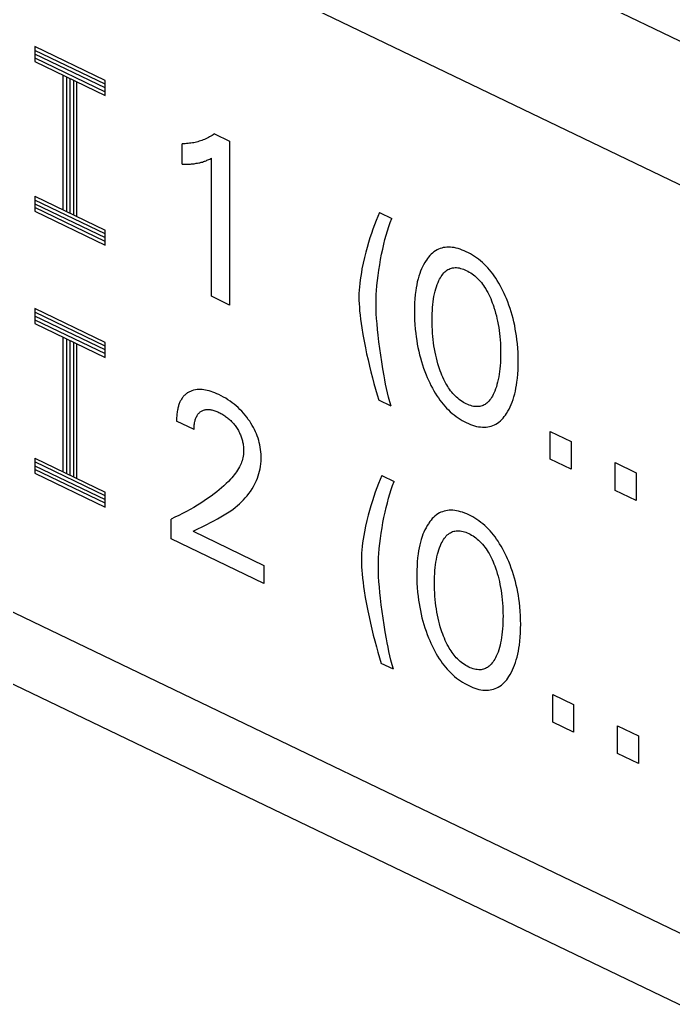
# Model space of a CAD drawing. Extents: x 0 to 420, y 0 to 297.
# Drawn here: x 196.55 to 203.69, y 159.4 to 170.23 of the extents above; entities that cross this region are included whole.
import ezdxf

# ---------------------------------------------------------------- set-up
doc = ezdxf.new("R2010")
doc.units = 0
doc.header["$LTSCALE"] = 23.1
doc.layers.add('40000_ISO', color=7, linetype='CONTINUOUS')

msp = doc.modelspace()

# ---------------------------------------------------------------- linework, layer by layer
at = {"layer": '40000_ISO', "color": 7, "linetype": 'CONTINUOUS'}
for p, q in [((210.729, 166.647), (157.318, 192.32)), ((210.089, 165.387), (156.678, 191.06)), ((210.089, 157.221), (156.678, 182.895)), ((209.769, 156.591), (156.358, 182.265)), ((196.717, 169.936), (196.717, 169.773)), ((197.486, 169.567), (196.717, 169.936)), ((197.486, 169.526), (196.717, 169.895)), ((197.486, 169.485), (196.717, 169.855)), ((196.717, 169.814), (197.486, 169.444)), ((196.717, 169.773), (197.486, 169.404)), ((197.024, 169.625), (197.024, 168.155)), ((197.063, 169.607), (197.063, 168.137)), ((197.101, 169.588), (197.101, 168.119)), ((197.14, 169.57), (197.14, 168.1)), ((197.178, 168.082), (197.178, 169.551)), ((197.486, 169.404), (197.486, 169.567)), ((198.513, 168.903), (198.499, 168.898)), ((198.528, 168.907), (198.513, 168.903)), ((198.542, 168.912), (198.528, 168.907)), ((198.557, 168.918), (198.542, 168.912)), ((198.571, 168.923), (198.557, 168.918)), ((198.585, 168.93), (198.571, 168.923)), ((198.599, 168.936), (198.585, 168.93)), ((198.613, 168.943), (198.599, 168.936)), ((198.626, 168.951), (198.613, 168.943)), ((198.64, 168.958), (198.626, 168.951)), ((198.653, 168.966), (198.64, 168.958)), ((198.666, 168.975), (198.653, 168.966)), ((198.678, 168.983), (198.666, 168.975)), ((198.678, 168.983), (198.845, 168.903)), ((198.845, 168.903), (198.845, 167.117)), ((198.326, 168.652), (198.326, 168.876)), ((198.342, 168.876), (198.326, 168.876)), ((198.359, 168.877), (198.342, 168.876)), ((198.375, 168.878), (198.359, 168.877)), ((198.391, 168.879), (198.375, 168.878)), ((198.407, 168.881), (198.391, 168.879)), ((198.422, 168.883), (198.407, 168.881)), ((198.438, 168.885), (198.422, 168.883)), ((198.453, 168.888), (198.438, 168.885)), ((198.468, 168.891), (198.453, 168.888)), ((198.484, 168.895), (198.468, 168.891)), ((198.499, 168.898), (198.484, 168.895)), ((198.559, 168.681), (198.569, 168.685)), ((198.569, 168.685), (198.578, 168.688)), ((198.578, 168.688), (198.587, 168.691)), ((198.587, 168.691), (198.597, 168.696)), ((198.597, 168.696), (198.607, 168.7)), ((198.607, 168.7), (198.616, 168.704)), ((198.616, 168.704), (198.627, 168.71)), ((198.627, 168.71), (198.638, 168.715)), ((198.638, 168.715), (198.648, 168.72)), ((198.648, 167.212), (198.648, 168.72)), ((198.326, 168.652), (198.344, 168.652)), ((198.344, 168.652), (198.362, 168.653)), ((198.362, 168.653), (198.38, 168.653)), ((198.38, 168.653), (198.398, 168.654)), ((198.398, 168.654), (198.416, 168.655)), ((198.416, 168.655), (198.43, 168.656)), ((198.43, 168.656), (198.443, 168.657)), ((198.443, 168.657), (198.456, 168.659)), ((198.456, 168.659), (198.469, 168.661)), ((198.469, 168.661), (198.481, 168.663)), ((198.481, 168.663), (198.494, 168.665)), ((198.494, 168.665), (198.508, 168.668)), ((198.508, 168.668), (198.521, 168.67)), ((198.521, 168.67), (198.534, 168.674)), ((198.534, 168.674), (198.547, 168.677)), ((198.547, 168.677), (198.559, 168.681)), ((196.717, 168.303), (196.717, 168.14)), ((196.717, 168.303), (197.486, 167.934)), ((197.486, 167.893), (196.717, 168.262)), ((196.717, 168.222), (197.486, 167.852)), ((197.486, 167.811), (196.717, 168.181)), ((196.717, 168.14), (197.486, 167.771)), ((200.444, 168.038), (200.426, 167.993)), ((200.462, 168.082), (200.444, 168.038)), ((200.481, 168.126), (200.462, 168.082)), ((200.481, 168.126), (200.614, 168.062)), ((200.598, 168.018), (200.614, 168.062)), ((197.486, 167.771), (197.486, 167.934)), ((200.409, 167.946), (200.392, 167.898)), ((200.426, 167.993), (200.409, 167.946)), ((200.554, 167.879), (200.569, 167.928)), ((200.569, 167.928), (200.583, 167.973)), ((200.583, 167.973), (200.598, 168.018)), ((200.376, 167.849), (200.361, 167.798)), ((200.392, 167.898), (200.376, 167.849)), ((200.528, 167.779), (200.541, 167.83)), ((200.541, 167.83), (200.554, 167.879)), ((200.346, 167.746), (200.332, 167.693)), ((200.361, 167.798), (200.346, 167.746)), ((200.504, 167.67), (200.516, 167.725)), ((200.516, 167.725), (200.528, 167.779)), ((201.092, 167.708), (201.076, 167.697)), ((201.11, 167.718), (201.092, 167.708)), ((201.126, 167.726), (201.11, 167.718)), ((201.143, 167.733), (201.126, 167.726)), ((201.16, 167.738), (201.143, 167.733)), ((201.178, 167.743), (201.16, 167.738)), ((201.197, 167.746), (201.178, 167.743)), ((201.216, 167.748), (201.197, 167.746)), ((201.235, 167.749), (201.216, 167.748)), ((201.255, 167.748), (201.235, 167.749)), ((201.276, 167.746), (201.255, 167.748)), ((201.297, 167.743), (201.276, 167.746)), ((201.319, 167.738), (201.297, 167.743)), ((201.341, 167.732), (201.319, 167.738)), ((201.363, 167.725), (201.341, 167.732)), ((201.385, 167.717), (201.363, 167.725)), ((201.407, 167.708), (201.385, 167.717)), ((201.429, 167.698), (201.407, 167.708)), ((200.317, 167.634), (200.303, 167.574)), ((200.332, 167.693), (200.317, 167.634)), ((200.483, 167.556), (200.493, 167.614)), ((200.493, 167.614), (200.504, 167.67)), ((200.989, 167.602), (200.975, 167.58)), ((200.993, 167.607), (200.989, 167.602)), ((201.005, 167.624), (200.993, 167.607)), ((201.017, 167.64), (201.005, 167.624)), ((201.031, 167.656), (201.017, 167.64)), ((201.045, 167.67), (201.031, 167.656)), ((201.06, 167.684), (201.045, 167.67)), ((201.076, 167.697), (201.06, 167.684)), ((201.452, 167.687), (201.429, 167.698)), ((201.474, 167.674), (201.452, 167.687)), ((201.496, 167.661), (201.474, 167.674)), ((201.518, 167.647), (201.496, 167.661)), ((201.54, 167.632), (201.518, 167.647)), ((201.562, 167.616), (201.54, 167.632)), ((201.583, 167.599), (201.562, 167.616)), ((200.29, 167.513), (200.283, 167.473)), ((200.303, 167.574), (200.29, 167.513)), ((200.465, 167.439), (200.474, 167.498)), ((200.474, 167.498), (200.483, 167.556)), ((200.94, 167.51), (200.93, 167.485)), ((200.951, 167.534), (200.94, 167.51)), ((200.962, 167.557), (200.951, 167.534)), ((200.975, 167.58), (200.962, 167.557)), ((201.207, 167.488), (201.218, 167.496)), ((201.218, 167.496), (201.229, 167.503)), ((201.229, 167.503), (201.241, 167.509)), ((201.241, 167.509), (201.253, 167.514)), ((201.253, 167.514), (201.266, 167.518)), ((201.266, 167.518), (201.279, 167.522)), ((201.279, 167.522), (201.293, 167.524)), ((201.293, 167.524), (201.307, 167.525)), ((201.307, 167.525), (201.322, 167.525)), ((201.322, 167.525), (201.336, 167.523)), ((201.336, 167.523), (201.351, 167.521)), ((201.351, 167.521), (201.367, 167.517)), ((201.367, 167.517), (201.382, 167.513)), ((201.382, 167.513), (201.398, 167.508)), ((201.398, 167.508), (201.414, 167.501)), ((201.414, 167.501), (201.429, 167.494)), ((201.429, 167.494), (201.445, 167.486)), ((201.604, 167.581), (201.583, 167.599)), ((201.624, 167.562), (201.604, 167.581)), ((201.644, 167.542), (201.624, 167.562)), ((201.663, 167.522), (201.644, 167.542)), ((201.681, 167.501), (201.663, 167.522)), ((201.699, 167.479), (201.681, 167.501)), ((200.27, 167.392), (200.265, 167.351)), ((200.276, 167.433), (200.27, 167.392)), ((200.283, 167.473), (200.276, 167.433)), ((200.453, 167.329), (200.459, 167.384)), ((200.459, 167.384), (200.465, 167.439)), ((200.902, 167.401), (200.894, 167.37)), ((200.911, 167.431), (200.902, 167.401)), ((200.92, 167.46), (200.911, 167.431)), ((200.93, 167.485), (200.92, 167.46)), ((201.12, 167.362), (201.13, 167.385)), ((201.13, 167.385), (201.138, 167.4)), ((201.138, 167.4), (201.146, 167.414)), ((201.146, 167.414), (201.155, 167.429)), ((201.155, 167.429), (201.164, 167.442)), ((201.164, 167.442), (201.174, 167.455)), ((201.174, 167.455), (201.184, 167.467)), ((201.184, 167.467), (201.195, 167.478)), ((201.195, 167.478), (201.207, 167.488)), ((201.445, 167.486), (201.461, 167.477)), ((201.461, 167.477), (201.477, 167.468)), ((201.477, 167.468), (201.492, 167.457)), ((201.492, 167.457), (201.508, 167.446)), ((201.508, 167.446), (201.523, 167.434)), ((201.523, 167.434), (201.537, 167.421)), ((201.537, 167.421), (201.552, 167.407)), ((201.552, 167.407), (201.566, 167.393)), ((201.566, 167.393), (201.58, 167.377)), ((201.717, 167.457), (201.699, 167.479)), ((201.733, 167.434), (201.717, 167.457)), ((201.75, 167.41), (201.733, 167.434)), ((201.767, 167.384), (201.75, 167.41)), ((201.783, 167.356), (201.767, 167.384)), ((200.259, 167.28), (200.257, 167.244)), ((200.262, 167.316), (200.259, 167.28)), ((200.265, 167.351), (200.262, 167.316)), ((200.449, 167.273), (200.453, 167.329)), ((200.882, 167.306), (200.877, 167.274)), ((200.888, 167.338), (200.882, 167.306)), ((200.894, 167.37), (200.888, 167.338)), ((201.088, 167.267), (201.095, 167.292)), ((201.095, 167.292), (201.103, 167.316)), ((201.103, 167.316), (201.111, 167.34)), ((201.111, 167.34), (201.12, 167.362)), ((201.58, 167.377), (201.593, 167.361)), ((201.593, 167.361), (201.606, 167.345)), ((201.606, 167.345), (201.618, 167.328)), ((201.618, 167.328), (201.629, 167.31)), ((201.629, 167.31), (201.641, 167.293)), ((201.641, 167.293), (201.651, 167.275)), ((201.651, 167.275), (201.663, 167.253)), ((201.799, 167.329), (201.783, 167.356)), ((201.814, 167.301), (201.799, 167.329)), ((201.828, 167.273), (201.814, 167.301)), ((198.845, 167.117), (198.648, 167.212)), ((200.257, 167.244), (200.257, 167.207)), ((200.257, 167.207), (200.257, 167.17)), ((200.257, 167.17), (200.259, 167.131)), ((200.443, 167.157), (200.445, 167.196)), ((200.445, 167.196), (200.446, 167.235)), ((200.446, 167.235), (200.449, 167.273)), ((200.867, 167.186), (200.864, 167.141)), ((200.871, 167.23), (200.867, 167.186)), ((200.877, 167.274), (200.871, 167.23)), ((201.067, 167.153), (201.071, 167.183)), ((201.071, 167.183), (201.076, 167.211)), ((201.076, 167.211), (201.082, 167.24)), ((201.082, 167.24), (201.088, 167.267)), ((201.663, 167.253), (201.675, 167.231)), ((201.675, 167.231), (201.685, 167.209)), ((201.685, 167.209), (201.695, 167.187)), ((201.695, 167.187), (201.704, 167.164)), ((201.841, 167.244), (201.828, 167.273)), ((201.854, 167.216), (201.841, 167.244)), ((201.866, 167.187), (201.854, 167.216)), ((201.881, 167.151), (201.866, 167.187)), ((196.717, 167.078), (196.717, 166.915)), ((197.486, 166.709), (196.717, 167.078)), ((200.259, 167.131), (200.261, 167.092)), ((200.261, 167.092), (200.264, 167.053)), ((200.443, 167.118), (200.443, 167.157)), ((200.444, 167.069), (200.443, 167.118)), ((200.446, 167.02), (200.444, 167.069)), ((200.863, 167.095), (200.862, 167.049)), ((200.864, 167.141), (200.863, 167.095)), ((201.058, 167.057), (201.06, 167.09)), ((201.06, 167.09), (201.063, 167.124)), ((201.063, 167.124), (201.067, 167.153)), ((201.704, 167.164), (201.713, 167.142)), ((201.713, 167.142), (201.721, 167.119)), ((201.721, 167.119), (201.729, 167.097)), ((201.729, 167.097), (201.731, 167.09)), ((201.731, 167.09), (201.74, 167.06)), ((201.74, 167.06), (201.749, 167.029)), ((201.894, 167.115), (201.881, 167.151)), ((201.907, 167.079), (201.894, 167.115)), ((201.918, 167.043), (201.907, 167.079)), ((197.486, 166.668), (196.717, 167.038)), ((197.486, 166.627), (196.717, 166.997)), ((196.717, 166.956), (197.486, 166.587)), ((200.264, 167.053), (200.269, 167.007)), ((200.269, 167.007), (200.275, 166.961)), ((200.275, 166.961), (200.281, 166.914)), ((200.449, 166.97), (200.446, 167.02)), ((200.454, 166.91), (200.449, 166.97)), ((200.862, 167.049), (200.863, 167.001)), ((200.863, 167.001), (200.864, 166.953)), ((200.864, 166.953), (200.867, 166.905)), ((201.055, 166.988), (201.056, 167.023)), ((201.055, 166.953), (201.055, 166.988)), ((201.055, 166.918), (201.055, 166.953)), ((201.056, 167.023), (201.058, 167.057)), ((201.749, 167.029), (201.757, 166.999)), ((201.757, 166.999), (201.764, 166.969)), ((201.764, 166.969), (201.77, 166.94)), ((201.929, 167.006), (201.918, 167.043)), ((201.939, 166.97), (201.929, 167.006)), ((201.948, 166.932), (201.939, 166.97)), ((196.717, 166.915), (197.486, 166.546)), ((200.281, 166.914), (200.288, 166.868)), ((200.288, 166.868), (200.3, 166.795)), ((200.459, 166.849), (200.454, 166.91)), ((200.466, 166.788), (200.459, 166.849)), ((200.867, 166.905), (200.871, 166.855)), ((200.871, 166.855), (200.877, 166.806)), ((201.056, 166.882), (201.055, 166.918)), ((201.058, 166.846), (201.056, 166.882)), ((201.06, 166.81), (201.058, 166.846)), ((201.77, 166.94), (201.777, 166.906)), ((201.777, 166.906), (201.783, 166.872)), ((201.783, 166.872), (201.788, 166.838)), ((201.957, 166.894), (201.948, 166.932)), ((201.964, 166.855), (201.957, 166.894)), ((201.971, 166.818), (201.964, 166.855)), ((197.024, 166.767), (197.024, 165.298)), ((197.063, 166.749), (197.063, 165.279)), ((200.3, 166.795), (200.313, 166.723)), ((200.475, 166.716), (200.466, 166.788)), ((200.877, 166.806), (200.881, 166.768)), ((200.881, 166.768), (200.887, 166.73)), ((201.063, 166.773), (201.06, 166.81)), ((201.067, 166.739), (201.063, 166.773)), ((201.071, 166.705), (201.067, 166.739)), ((201.788, 166.838), (201.792, 166.805)), ((201.792, 166.805), (201.795, 166.772)), ((201.795, 166.772), (201.798, 166.736)), ((201.798, 166.736), (201.801, 166.7)), ((201.977, 166.78), (201.971, 166.818)), ((201.982, 166.742), (201.977, 166.78)), ((201.987, 166.694), (201.982, 166.742)), ((197.101, 166.73), (197.101, 165.261)), ((197.14, 166.712), (197.14, 165.242)), ((197.178, 165.224), (197.178, 166.694)), ((197.486, 166.546), (197.486, 166.709)), ((200.313, 166.723), (200.327, 166.65)), ((200.327, 166.65), (200.341, 166.584)), ((200.484, 166.644), (200.475, 166.716)), ((200.494, 166.571), (200.484, 166.644)), ((200.887, 166.73), (200.894, 166.691)), ((200.894, 166.691), (200.901, 166.653)), ((200.901, 166.653), (200.91, 166.614)), ((201.076, 166.671), (201.071, 166.705)), ((201.082, 166.637), (201.076, 166.671)), ((201.088, 166.603), (201.082, 166.637)), ((201.801, 166.7), (201.802, 166.664)), ((201.802, 166.664), (201.803, 166.629)), ((201.803, 166.629), (201.804, 166.594)), ((201.991, 166.645), (201.987, 166.694)), ((201.994, 166.598), (201.991, 166.645)), ((200.341, 166.584), (200.356, 166.517)), ((200.356, 166.517), (200.372, 166.45)), ((200.506, 166.496), (200.494, 166.571)), ((200.91, 166.614), (200.919, 166.575)), ((200.919, 166.575), (200.929, 166.539)), ((200.929, 166.539), (200.939, 166.502)), ((201.095, 166.571), (201.088, 166.603)), ((201.102, 166.539), (201.095, 166.571)), ((201.11, 166.507), (201.102, 166.539)), ((201.802, 166.523), (201.801, 166.489)), ((201.803, 166.558), (201.802, 166.523)), ((201.804, 166.594), (201.803, 166.558)), ((201.996, 166.55), (201.994, 166.598)), ((201.996, 166.504), (201.996, 166.55)), ((200.372, 166.45), (200.387, 166.387)), ((200.518, 166.421), (200.506, 166.496)), ((200.531, 166.346), (200.518, 166.421)), ((200.939, 166.502), (200.951, 166.466)), ((200.951, 166.466), (200.963, 166.429)), ((200.963, 166.429), (200.976, 166.392)), ((201.119, 166.475), (201.11, 166.507)), ((201.129, 166.443), (201.119, 166.475)), ((201.137, 166.42), (201.129, 166.443)), ((201.145, 166.397), (201.137, 166.42)), ((201.795, 166.421), (201.792, 166.391)), ((201.798, 166.455), (201.795, 166.421)), ((201.801, 166.489), (201.798, 166.455)), ((201.992, 166.364), (201.994, 166.41)), ((201.994, 166.41), (201.996, 166.457)), ((201.996, 166.457), (201.996, 166.504)), ((200.387, 166.387), (200.403, 166.323)), ((200.403, 166.323), (200.421, 166.259)), ((200.539, 166.3), (200.531, 166.346)), ((200.976, 166.392), (200.991, 166.356)), ((200.991, 166.356), (201.003, 166.326)), ((201.003, 166.326), (201.015, 166.297)), ((201.153, 166.374), (201.145, 166.397)), ((201.163, 166.351), (201.153, 166.374)), ((201.173, 166.328), (201.163, 166.351)), ((201.183, 166.306), (201.173, 166.328)), ((201.194, 166.283), (201.183, 166.306)), ((201.777, 166.303), (201.771, 166.275)), ((201.783, 166.332), (201.777, 166.303)), ((201.788, 166.361), (201.783, 166.332)), ((201.792, 166.391), (201.788, 166.361)), ((201.982, 166.275), (201.988, 166.319)), ((201.988, 166.319), (201.992, 166.364)), ((198.471, 166.192), (198.452, 166.188)), ((198.491, 166.195), (198.471, 166.192)), ((198.508, 166.196), (198.491, 166.195)), ((198.526, 166.196), (198.508, 166.196)), ((198.544, 166.195), (198.526, 166.196)), ((198.563, 166.193), (198.544, 166.195)), ((198.582, 166.189), (198.563, 166.193)), ((200.421, 166.259), (200.438, 166.198)), ((200.438, 166.198), (200.456, 166.138)), ((200.548, 166.253), (200.539, 166.3)), ((200.558, 166.207), (200.548, 166.253)), ((200.568, 166.16), (200.558, 166.207)), ((201.015, 166.297), (201.029, 166.268)), ((201.029, 166.268), (201.043, 166.239)), ((201.043, 166.239), (201.058, 166.211)), ((201.058, 166.211), (201.074, 166.182)), ((201.207, 166.261), (201.194, 166.283)), ((201.216, 166.245), (201.207, 166.261)), ((201.226, 166.229), (201.216, 166.245)), ((201.236, 166.213), (201.226, 166.229)), ((201.247, 166.197), (201.236, 166.213)), ((201.258, 166.182), (201.247, 166.197)), ((201.748, 166.201), (201.739, 166.177)), ((201.757, 166.225), (201.748, 166.201)), ((201.764, 166.249), (201.757, 166.225)), ((201.771, 166.275), (201.764, 166.249)), ((201.965, 166.177), (201.971, 166.209)), ((201.971, 166.209), (201.977, 166.242)), ((201.977, 166.242), (201.982, 166.275)), ((198.32, 166.091), (198.315, 166.084)), ((198.325, 166.099), (198.32, 166.091)), ((198.33, 166.107), (198.325, 166.099)), ((198.336, 166.114), (198.33, 166.107)), ((198.342, 166.121), (198.336, 166.114)), ((198.348, 166.128), (198.342, 166.121)), ((198.355, 166.134), (198.348, 166.128)), ((198.362, 166.141), (198.355, 166.134)), ((198.369, 166.146), (198.362, 166.141)), ((198.376, 166.152), (198.369, 166.146)), ((198.383, 166.157), (198.376, 166.152)), ((198.391, 166.162), (198.383, 166.157)), ((198.399, 166.167), (198.391, 166.162)), ((198.407, 166.171), (198.399, 166.167)), ((198.416, 166.175), (198.407, 166.171)), ((198.433, 166.182), (198.416, 166.175)), ((198.452, 166.188), (198.433, 166.182)), ((198.6, 166.185), (198.582, 166.189)), ((198.621, 166.18), (198.6, 166.185)), ((198.642, 166.174), (198.621, 166.18)), ((198.663, 166.166), (198.642, 166.174)), ((198.685, 166.158), (198.663, 166.166)), ((198.706, 166.149), (198.685, 166.158)), ((198.727, 166.139), (198.706, 166.149)), ((198.752, 166.126), (198.727, 166.139)), ((198.777, 166.113), (198.752, 166.126)), ((198.802, 166.099), (198.777, 166.113)), ((198.827, 166.083), (198.802, 166.099)), ((200.456, 166.138), (200.474, 166.077)), ((200.58, 166.111), (200.568, 166.16)), ((200.594, 166.062), (200.58, 166.111)), ((201.074, 166.182), (201.09, 166.154)), ((201.09, 166.154), (201.108, 166.127)), ((201.108, 166.127), (201.124, 166.103)), ((201.124, 166.103), (201.141, 166.079)), ((201.27, 166.167), (201.258, 166.182)), ((201.282, 166.153), (201.27, 166.167)), ((201.294, 166.139), (201.282, 166.153)), ((201.307, 166.126), (201.294, 166.139)), ((201.321, 166.112), (201.307, 166.126)), ((201.336, 166.099), (201.321, 166.112)), ((201.351, 166.087), (201.336, 166.099)), ((201.366, 166.075), (201.351, 166.087)), ((201.696, 166.095), (201.686, 166.081)), ((201.705, 166.109), (201.696, 166.095)), ((201.714, 166.124), (201.705, 166.109)), ((201.722, 166.139), (201.714, 166.124)), ((201.73, 166.154), (201.722, 166.139)), ((201.739, 166.177), (201.73, 166.154)), ((201.93, 166.058), (201.94, 166.085)), ((201.94, 166.085), (201.949, 166.115)), ((201.949, 166.115), (201.957, 166.146)), ((201.957, 166.146), (201.965, 166.177)), ((198.278, 165.981), (198.275, 165.968)), ((198.28, 165.993), (198.278, 165.981)), ((198.283, 166.003), (198.28, 165.993)), ((198.285, 166.013), (198.283, 166.003)), ((198.288, 166.022), (198.285, 166.013)), ((198.292, 166.032), (198.288, 166.022)), ((198.295, 166.041), (198.292, 166.032)), ((198.298, 166.05), (198.295, 166.041)), ((198.302, 166.059), (198.298, 166.05)), ((198.306, 166.067), (198.302, 166.059)), ((198.311, 166.075), (198.306, 166.067)), ((198.315, 166.084), (198.311, 166.075)), ((198.577, 165.974), (198.586, 165.976)), ((198.586, 165.976), (198.595, 165.977)), ((198.595, 165.977), (198.604, 165.977)), ((198.604, 165.977), (198.613, 165.977)), ((198.613, 165.977), (198.622, 165.977)), ((198.622, 165.977), (198.632, 165.976)), ((198.632, 165.976), (198.641, 165.974)), ((198.851, 166.067), (198.827, 166.083)), ((198.873, 166.051), (198.851, 166.067)), ((198.895, 166.034), (198.873, 166.051)), ((198.917, 166.016), (198.895, 166.034)), ((198.938, 165.997), (198.917, 166.016)), ((198.958, 165.977), (198.938, 165.997)), ((198.978, 165.957), (198.958, 165.977)), ((200.608, 166.012), (200.474, 166.077)), ((200.608, 166.012), (200.594, 166.062)), ((201.141, 166.079), (201.158, 166.057)), ((201.158, 166.057), (201.176, 166.034)), ((201.176, 166.034), (201.195, 166.013)), ((201.195, 166.013), (201.214, 165.992)), ((201.214, 165.992), (201.234, 165.972)), ((201.382, 166.065), (201.366, 166.075)), ((201.398, 166.055), (201.382, 166.065)), ((201.413, 166.046), (201.398, 166.055)), ((201.429, 166.038), (201.413, 166.046)), ((201.445, 166.031), (201.429, 166.038)), ((201.461, 166.024), (201.445, 166.031)), ((201.477, 166.019), (201.461, 166.024)), ((201.493, 166.014), (201.477, 166.019)), ((201.508, 166.011), (201.493, 166.014)), ((201.523, 166.009), (201.508, 166.011)), ((201.538, 166.008), (201.523, 166.009)), ((201.552, 166.008), (201.538, 166.008)), ((201.565, 166.009), (201.552, 166.008)), ((201.577, 166.011), (201.565, 166.009)), ((201.589, 166.014), (201.577, 166.011)), ((201.601, 166.017), (201.589, 166.014)), ((201.612, 166.022), (201.601, 166.017)), ((201.623, 166.027), (201.612, 166.022)), ((201.633, 166.033), (201.623, 166.027)), ((201.643, 166.039), (201.633, 166.033)), ((201.652, 166.047), (201.643, 166.039)), ((201.664, 166.057), (201.652, 166.047)), ((201.676, 166.069), (201.664, 166.057)), ((201.686, 166.081), (201.676, 166.069)), ((201.882, 165.957), (201.896, 165.981)), ((201.896, 165.981), (201.908, 166.006)), ((201.908, 166.006), (201.919, 166.031)), ((201.919, 166.031), (201.93, 166.058)), ((198.267, 165.903), (198.266, 165.89)), ((198.266, 165.89), (198.266, 165.876)), ((198.266, 165.876), (198.266, 165.863)), ((198.268, 165.917), (198.267, 165.903)), ((198.27, 165.93), (198.268, 165.917)), ((198.271, 165.943), (198.27, 165.93)), ((198.273, 165.956), (198.271, 165.943)), ((198.275, 165.968), (198.273, 165.956)), ((198.47, 165.865), (198.473, 165.875)), ((198.473, 165.875), (198.476, 165.884)), ((198.476, 165.884), (198.48, 165.894)), ((198.48, 165.894), (198.485, 165.902)), ((198.485, 165.902), (198.489, 165.911)), ((198.489, 165.911), (198.494, 165.918)), ((198.494, 165.918), (198.499, 165.925)), ((198.499, 165.925), (198.505, 165.932)), ((198.505, 165.932), (198.511, 165.938)), ((198.511, 165.938), (198.517, 165.944)), ((198.517, 165.944), (198.524, 165.95)), ((198.524, 165.95), (198.531, 165.955)), ((198.531, 165.955), (198.538, 165.959)), ((198.538, 165.959), (198.545, 165.963)), ((198.545, 165.963), (198.553, 165.966)), ((198.553, 165.966), (198.561, 165.969)), ((198.561, 165.969), (198.569, 165.972)), ((198.569, 165.972), (198.577, 165.974)), ((198.641, 165.974), (198.651, 165.972)), ((198.651, 165.972), (198.662, 165.97)), ((198.662, 165.97), (198.673, 165.967)), ((198.673, 165.967), (198.684, 165.963)), ((198.684, 165.963), (198.694, 165.96)), ((198.694, 165.96), (198.705, 165.955)), ((198.705, 165.955), (198.716, 165.95)), ((198.716, 165.95), (198.727, 165.945)), ((198.727, 165.945), (198.738, 165.94)), ((198.738, 165.94), (198.749, 165.935)), ((198.749, 165.935), (198.759, 165.929)), ((198.759, 165.929), (198.77, 165.922)), ((198.77, 165.922), (198.78, 165.916)), ((198.78, 165.916), (198.791, 165.909)), ((198.791, 165.909), (198.801, 165.902)), ((198.801, 165.902), (198.811, 165.895)), ((198.811, 165.895), (198.82, 165.887)), ((198.82, 165.887), (198.83, 165.88)), ((198.83, 165.88), (198.839, 165.872)), ((198.839, 165.872), (198.848, 165.864)), ((198.997, 165.936), (198.978, 165.957)), ((199.015, 165.915), (198.997, 165.936)), ((199.033, 165.892), (199.015, 165.915)), ((199.049, 165.869), (199.033, 165.892)), ((199.064, 165.848), (199.049, 165.869)), ((201.234, 165.972), (201.254, 165.953)), ((201.254, 165.953), (201.275, 165.934)), ((201.275, 165.934), (201.296, 165.917)), ((201.296, 165.917), (201.318, 165.901)), ((201.318, 165.901), (201.34, 165.885)), ((201.34, 165.885), (201.362, 165.871)), ((201.362, 165.871), (201.384, 165.858)), ((201.801, 165.853), (201.816, 165.868)), ((201.816, 165.868), (201.83, 165.883)), ((201.83, 165.883), (201.844, 165.899)), ((201.844, 165.899), (201.856, 165.916)), ((201.856, 165.916), (201.868, 165.934)), ((201.868, 165.934), (201.882, 165.957)), ((198.266, 165.863), (198.265, 165.849)), ((198.456, 165.757), (198.265, 165.849)), ((198.456, 165.77), (198.457, 165.783)), ((198.456, 165.757), (198.456, 165.77)), ((198.457, 165.783), (198.458, 165.796)), ((198.458, 165.796), (198.459, 165.809)), ((198.459, 165.809), (198.46, 165.821)), ((198.46, 165.821), (198.462, 165.833)), ((198.462, 165.833), (198.465, 165.845)), ((198.465, 165.845), (198.467, 165.855)), ((198.467, 165.855), (198.47, 165.865)), ((198.848, 165.864), (198.857, 165.856)), ((198.857, 165.856), (198.865, 165.847)), ((198.865, 165.847), (198.874, 165.838)), ((198.874, 165.838), (198.882, 165.829)), ((198.882, 165.829), (198.89, 165.82)), ((198.89, 165.82), (198.897, 165.81)), ((198.897, 165.81), (198.905, 165.801)), ((198.905, 165.801), (198.912, 165.791)), ((198.912, 165.791), (198.919, 165.781)), ((198.919, 165.781), (198.926, 165.77)), ((198.926, 165.77), (198.933, 165.758)), ((199.078, 165.826), (199.064, 165.848)), ((199.092, 165.804), (199.078, 165.826)), ((199.104, 165.781), (199.092, 165.804)), ((199.116, 165.758), (199.104, 165.781)), ((201.384, 165.858), (201.407, 165.845)), ((201.407, 165.845), (201.429, 165.834)), ((201.429, 165.834), (201.452, 165.824)), ((201.452, 165.824), (201.474, 165.814)), ((201.474, 165.814), (201.497, 165.806)), ((201.497, 165.806), (201.519, 165.799)), ((201.519, 165.799), (201.541, 165.793)), ((201.541, 165.793), (201.563, 165.789)), ((201.563, 165.789), (201.584, 165.786)), ((201.584, 165.786), (201.605, 165.784)), ((201.605, 165.784), (201.625, 165.784)), ((201.625, 165.784), (201.645, 165.785)), ((201.645, 165.785), (201.664, 165.787)), ((201.664, 165.787), (201.683, 165.791)), ((201.683, 165.791), (201.701, 165.796)), ((201.701, 165.796), (201.718, 165.802)), ((201.718, 165.802), (201.735, 165.809)), ((201.735, 165.809), (201.751, 165.817)), ((201.751, 165.817), (201.769, 165.828)), ((201.769, 165.828), (201.785, 165.84)), ((201.785, 165.84), (201.801, 165.853)), ((198.933, 165.758), (198.94, 165.747)), ((198.94, 165.747), (198.946, 165.736)), ((198.946, 165.736), (198.952, 165.724)), ((198.952, 165.724), (198.958, 165.712)), ((198.958, 165.712), (198.963, 165.7)), ((198.963, 165.7), (198.968, 165.69)), ((198.968, 165.69), (198.972, 165.679)), ((198.972, 165.679), (198.975, 165.668)), ((198.975, 165.668), (198.979, 165.657)), ((198.979, 165.657), (198.982, 165.647)), ((199.127, 165.735), (199.116, 165.758)), ((199.137, 165.712), (199.127, 165.735)), ((199.146, 165.688), (199.137, 165.712)), ((199.155, 165.664), (199.146, 165.688)), ((199.162, 165.64), (199.155, 165.664)), ((202.346, 165.434), (202.346, 165.737)), ((202.346, 165.737), (202.573, 165.628)), ((198.982, 165.647), (198.985, 165.636)), ((198.985, 165.636), (198.987, 165.625)), ((198.987, 165.625), (198.99, 165.614)), ((198.99, 165.614), (198.992, 165.601)), ((198.992, 165.601), (198.994, 165.587)), ((198.994, 165.587), (198.996, 165.574)), ((198.996, 165.574), (198.997, 165.561)), ((198.997, 165.561), (198.998, 165.548)), ((198.998, 165.548), (198.998, 165.535)), ((199.168, 165.616), (199.162, 165.64)), ((199.174, 165.593), (199.168, 165.616)), ((199.179, 165.566), (199.174, 165.593)), ((199.183, 165.541), (199.179, 165.566)), ((202.573, 165.628), (202.573, 165.325)), ((196.717, 165.445), (196.717, 165.282)), ((196.717, 165.445), (197.486, 165.076)), ((198.985, 165.435), (198.981, 165.418)), ((198.99, 165.451), (198.985, 165.435)), ((198.993, 165.468), (198.99, 165.451)), ((198.996, 165.486), (198.993, 165.468)), ((198.997, 165.504), (198.996, 165.486)), ((198.998, 165.522), (198.997, 165.504)), ((198.998, 165.535), (198.998, 165.522)), ((199.186, 165.515), (199.183, 165.541)), ((199.188, 165.49), (199.186, 165.515)), ((199.189, 165.465), (199.188, 165.49)), ((199.188, 165.412), (199.189, 165.441)), ((199.189, 165.441), (199.189, 165.465)), ((202.573, 165.325), (202.346, 165.434)), ((197.486, 165.035), (196.717, 165.405)), ((196.717, 165.364), (197.486, 164.994)), ((198.943, 165.334), (198.932, 165.316)), ((198.953, 165.353), (198.943, 165.334)), ((198.963, 165.373), (198.953, 165.353)), ((198.969, 165.388), (198.963, 165.373)), ((198.975, 165.403), (198.969, 165.388)), ((198.981, 165.418), (198.975, 165.403)), ((199.172, 165.303), (199.178, 165.329)), ((199.178, 165.329), (199.182, 165.356)), ((199.182, 165.356), (199.186, 165.383)), ((199.186, 165.383), (199.188, 165.412)), ((203.055, 165.094), (203.055, 165.397)), ((203.055, 165.397), (203.282, 165.287)), ((197.486, 164.954), (196.717, 165.323)), ((196.717, 165.282), (197.486, 164.913)), ((198.856, 165.218), (198.832, 165.193)), ((198.869, 165.233), (198.856, 165.218)), ((198.883, 165.249), (198.869, 165.233)), ((198.896, 165.265), (198.883, 165.249)), ((198.908, 165.281), (198.896, 165.265)), ((198.92, 165.298), (198.908, 165.281)), ((198.932, 165.316), (198.92, 165.298)), ((199.139, 165.204), (199.149, 165.228)), ((199.149, 165.228), (199.157, 165.252)), ((199.157, 165.252), (199.165, 165.277)), ((199.165, 165.277), (199.172, 165.303)), ((200.507, 165.256), (200.488, 165.212)), ((200.507, 165.256), (200.64, 165.191)), ((203.282, 165.287), (203.282, 164.984)), ((198.757, 165.122), (198.731, 165.1)), ((198.782, 165.145), (198.757, 165.122)), ((198.807, 165.169), (198.782, 165.145)), ((198.832, 165.193), (198.807, 165.169)), ((199.073, 165.084), (199.09, 165.11)), ((199.09, 165.11), (199.106, 165.138)), ((199.106, 165.138), (199.118, 165.159)), ((199.118, 165.159), (199.129, 165.181)), ((199.129, 165.181), (199.139, 165.204)), ((200.452, 165.123), (200.435, 165.075)), ((200.47, 165.168), (200.452, 165.123)), ((200.488, 165.212), (200.47, 165.168)), ((200.609, 165.103), (200.624, 165.148)), ((200.624, 165.148), (200.64, 165.191)), ((197.486, 164.913), (197.486, 165.076)), ((198.605, 165.006), (198.568, 164.981)), ((198.642, 165.031), (198.605, 165.006)), ((198.677, 165.058), (198.642, 165.031)), ((198.704, 165.079), (198.677, 165.058)), ((198.731, 165.1), (198.704, 165.079)), ((198.996, 164.99), (199.016, 165.012)), ((199.016, 165.012), (199.036, 165.035)), ((199.036, 165.035), (199.055, 165.059)), ((199.055, 165.059), (199.073, 165.084)), ((200.418, 165.027), (200.403, 164.979)), ((200.435, 165.075), (200.418, 165.027)), ((200.567, 164.959), (200.581, 165.009)), ((200.581, 165.009), (200.595, 165.058)), ((200.595, 165.058), (200.609, 165.103)), ((203.282, 164.984), (203.055, 165.094)), ((198.453, 164.909), (198.414, 164.886)), ((198.493, 164.932), (198.453, 164.909)), ((198.531, 164.956), (198.493, 164.932)), ((198.568, 164.981), (198.531, 164.956)), ((198.883, 164.891), (198.906, 164.909)), ((198.906, 164.909), (198.93, 164.928)), ((198.93, 164.928), (198.952, 164.948)), ((198.952, 164.948), (198.974, 164.968)), ((198.974, 164.968), (198.996, 164.99)), ((200.387, 164.927), (200.372, 164.875)), ((200.403, 164.979), (200.387, 164.927)), ((200.542, 164.855), (200.555, 164.909)), ((200.555, 164.909), (200.567, 164.959)), ((198.248, 164.801), (198.205, 164.782)), ((198.29, 164.822), (198.248, 164.801)), ((198.332, 164.843), (198.29, 164.822)), ((198.374, 164.864), (198.332, 164.843)), ((198.414, 164.886), (198.374, 164.864)), ((198.712, 164.783), (198.749, 164.804)), ((198.749, 164.804), (198.786, 164.826)), ((198.786, 164.826), (198.823, 164.849)), ((198.823, 164.849), (198.858, 164.873)), ((198.858, 164.873), (198.883, 164.891)), ((200.358, 164.823), (200.343, 164.764)), ((200.372, 164.875), (200.358, 164.823)), ((200.519, 164.744), (200.53, 164.8)), ((200.53, 164.8), (200.542, 164.855)), ((201.057, 164.786), (201.044, 164.77)), ((201.071, 164.8), (201.057, 164.786)), ((201.086, 164.814), (201.071, 164.8)), ((201.102, 164.826), (201.086, 164.814)), ((201.118, 164.838), (201.102, 164.826)), ((201.136, 164.848), (201.118, 164.838)), ((201.152, 164.855), (201.136, 164.848)), ((201.169, 164.862), (201.152, 164.855)), ((201.186, 164.868), (201.169, 164.862)), ((201.204, 164.872), (201.186, 164.868)), ((201.223, 164.876), (201.204, 164.872)), ((201.242, 164.878), (201.223, 164.876)), ((201.261, 164.878), (201.242, 164.878)), ((201.281, 164.878), (201.261, 164.878)), ((201.302, 164.876), (201.281, 164.878)), ((201.323, 164.873), (201.302, 164.876)), ((201.345, 164.868), (201.323, 164.873)), ((201.367, 164.862), (201.345, 164.868)), ((201.389, 164.855), (201.367, 164.862)), ((201.411, 164.847), (201.389, 164.855)), ((201.433, 164.838), (201.411, 164.847)), ((201.455, 164.828), (201.433, 164.838)), ((201.478, 164.816), (201.455, 164.828)), ((201.5, 164.804), (201.478, 164.816)), ((201.522, 164.791), (201.5, 164.804)), ((201.544, 164.777), (201.522, 164.791)), ((198.205, 164.567), (198.205, 164.782)), ((198.482, 164.667), (198.559, 164.704)), ((198.559, 164.704), (198.597, 164.723)), ((198.597, 164.723), (198.635, 164.743)), ((198.635, 164.743), (198.674, 164.763)), ((198.674, 164.763), (198.712, 164.783)), ((200.329, 164.704), (200.316, 164.642)), ((200.343, 164.764), (200.329, 164.704)), ((200.5, 164.628), (200.509, 164.686)), ((200.509, 164.686), (200.519, 164.744)), ((200.989, 164.687), (200.977, 164.664)), ((201.001, 164.71), (200.989, 164.687)), ((201.015, 164.731), (201.001, 164.71)), ((201.019, 164.737), (201.015, 164.731)), ((201.031, 164.754), (201.019, 164.737)), ((201.044, 164.77), (201.031, 164.754)), ((201.566, 164.762), (201.544, 164.777)), ((201.588, 164.745), (201.566, 164.762)), ((201.609, 164.728), (201.588, 164.745)), ((201.63, 164.71), (201.609, 164.728)), ((201.65, 164.692), (201.63, 164.71)), ((201.67, 164.672), (201.65, 164.692)), ((198.445, 164.648), (198.482, 164.667)), ((198.445, 164.648), (199.219, 164.275)), ((200.309, 164.603), (200.302, 164.563)), ((200.316, 164.642), (200.309, 164.603)), ((200.485, 164.514), (200.492, 164.568)), ((200.492, 164.568), (200.5, 164.628)), ((200.946, 164.59), (200.937, 164.56)), ((200.956, 164.615), (200.946, 164.59)), ((200.966, 164.64), (200.956, 164.615)), ((200.977, 164.664), (200.966, 164.64)), ((201.181, 164.558), (201.19, 164.572)), ((201.19, 164.572), (201.2, 164.585)), ((201.2, 164.585), (201.21, 164.597)), ((201.21, 164.597), (201.221, 164.608)), ((201.221, 164.608), (201.234, 164.618)), ((201.234, 164.618), (201.244, 164.626)), ((201.244, 164.626), (201.255, 164.633)), ((201.255, 164.633), (201.267, 164.639)), ((201.267, 164.639), (201.279, 164.644)), ((201.279, 164.644), (201.292, 164.648)), ((201.292, 164.648), (201.305, 164.651)), ((201.305, 164.651), (201.319, 164.653)), ((201.319, 164.653), (201.333, 164.654)), ((201.333, 164.654), (201.348, 164.654)), ((201.348, 164.654), (201.362, 164.653)), ((201.362, 164.653), (201.377, 164.651)), ((201.377, 164.651), (201.393, 164.647)), ((201.393, 164.647), (201.408, 164.643)), ((201.408, 164.643), (201.424, 164.637)), ((201.424, 164.637), (201.44, 164.631)), ((201.44, 164.631), (201.455, 164.624)), ((201.455, 164.624), (201.471, 164.616)), ((201.471, 164.616), (201.487, 164.607)), ((201.487, 164.607), (201.503, 164.597)), ((201.503, 164.597), (201.518, 164.587)), ((201.518, 164.587), (201.534, 164.575)), ((201.534, 164.575), (201.549, 164.563)), ((201.689, 164.652), (201.67, 164.672)), ((201.707, 164.631), (201.689, 164.652)), ((201.725, 164.609), (201.707, 164.631)), ((201.743, 164.586), (201.725, 164.609)), ((201.759, 164.563), (201.743, 164.586)), ((199.219, 164.079), (198.205, 164.567)), ((200.291, 164.481), (200.288, 164.445)), ((200.296, 164.522), (200.291, 164.481)), ((200.302, 164.563), (200.296, 164.522)), ((200.479, 164.459), (200.485, 164.514)), ((200.914, 164.468), (200.908, 164.436)), ((200.92, 164.499), (200.914, 164.468)), ((200.928, 164.53), (200.92, 164.499)), ((200.937, 164.56), (200.928, 164.53)), ((201.129, 164.446), (201.137, 164.469)), ((201.137, 164.469), (201.146, 164.492)), ((201.146, 164.492), (201.156, 164.514)), ((201.156, 164.514), (201.164, 164.529)), ((201.164, 164.529), (201.172, 164.544)), ((201.172, 164.544), (201.181, 164.558)), ((201.549, 164.563), (201.563, 164.551)), ((201.563, 164.551), (201.578, 164.537)), ((201.578, 164.537), (201.592, 164.522)), ((201.592, 164.522), (201.606, 164.507)), ((201.606, 164.507), (201.619, 164.491)), ((201.619, 164.491), (201.632, 164.475)), ((201.632, 164.475), (201.644, 164.458)), ((201.776, 164.54), (201.759, 164.563)), ((201.793, 164.513), (201.776, 164.54)), ((201.809, 164.486), (201.793, 164.513)), ((201.825, 164.459), (201.809, 164.486)), ((200.285, 164.41), (200.283, 164.374)), ((200.283, 164.374), (200.283, 164.337)), ((200.288, 164.445), (200.285, 164.41)), ((200.471, 164.326), (200.472, 164.364)), ((200.472, 164.364), (200.475, 164.403)), ((200.475, 164.403), (200.479, 164.459)), ((200.897, 164.36), (200.893, 164.315)), ((200.903, 164.403), (200.897, 164.36)), ((200.908, 164.436), (200.903, 164.403)), ((201.102, 164.341), (201.108, 164.369)), ((201.108, 164.369), (201.115, 164.397)), ((201.115, 164.397), (201.121, 164.422)), ((201.121, 164.422), (201.129, 164.446)), ((201.644, 164.458), (201.656, 164.44)), ((201.656, 164.44), (201.667, 164.422)), ((201.667, 164.422), (201.677, 164.405)), ((201.677, 164.405), (201.689, 164.383)), ((201.689, 164.383), (201.701, 164.361)), ((201.701, 164.361), (201.711, 164.339)), ((201.84, 164.431), (201.825, 164.459)), ((201.854, 164.402), (201.84, 164.431)), ((201.867, 164.374), (201.854, 164.402)), ((201.88, 164.346), (201.867, 164.374)), ((199.219, 164.275), (199.219, 164.079)), ((200.283, 164.337), (200.283, 164.299)), ((200.283, 164.299), (200.285, 164.261)), ((200.285, 164.261), (200.287, 164.222)), ((200.469, 164.247), (200.47, 164.287)), ((200.47, 164.199), (200.469, 164.247)), ((200.47, 164.287), (200.471, 164.326)), ((200.891, 164.27), (200.889, 164.225)), ((200.893, 164.315), (200.891, 164.27)), ((201.086, 164.22), (201.09, 164.253)), ((201.09, 164.253), (201.093, 164.283)), ((201.093, 164.283), (201.097, 164.312)), ((201.097, 164.312), (201.102, 164.341)), ((201.711, 164.339), (201.721, 164.316)), ((201.721, 164.316), (201.73, 164.294)), ((201.73, 164.294), (201.739, 164.272)), ((201.739, 164.272), (201.747, 164.249)), ((201.747, 164.249), (201.755, 164.227)), ((201.892, 164.317), (201.88, 164.346)), ((201.907, 164.281), (201.892, 164.317)), ((201.92, 164.245), (201.907, 164.281)), ((201.933, 164.208), (201.92, 164.245)), ((200.287, 164.222), (200.291, 164.183)), ((200.291, 164.183), (200.295, 164.137)), ((200.295, 164.137), (200.301, 164.091)), ((200.472, 164.15), (200.47, 164.199)), ((200.475, 164.1), (200.472, 164.15)), ((200.889, 164.225), (200.888, 164.178)), ((200.888, 164.178), (200.889, 164.131)), ((201.082, 164.152), (201.084, 164.186)), ((201.082, 164.118), (201.082, 164.152)), ((201.084, 164.186), (201.086, 164.22)), ((201.755, 164.227), (201.757, 164.22)), ((201.757, 164.22), (201.766, 164.189)), ((201.766, 164.189), (201.775, 164.159)), ((201.775, 164.159), (201.783, 164.129)), ((201.944, 164.172), (201.933, 164.208)), ((201.955, 164.136), (201.944, 164.172)), ((201.965, 164.1), (201.955, 164.136)), ((200.301, 164.091), (200.307, 164.044)), ((200.307, 164.044), (200.314, 163.997)), ((200.48, 164.04), (200.475, 164.1)), ((200.485, 163.979), (200.48, 164.04)), ((200.889, 164.131), (200.89, 164.083)), ((200.89, 164.083), (200.893, 164.034)), ((200.893, 164.034), (200.897, 163.985)), ((201.081, 164.083), (201.082, 164.118)), ((201.081, 164.048), (201.081, 164.083)), ((201.082, 164.012), (201.081, 164.048)), ((201.783, 164.129), (201.79, 164.099)), ((201.79, 164.099), (201.796, 164.069)), ((201.796, 164.069), (201.803, 164.035)), ((201.803, 164.035), (201.809, 164.002)), ((201.974, 164.062), (201.965, 164.1)), ((201.983, 164.023), (201.974, 164.062)), ((200.314, 163.997), (200.326, 163.925)), ((200.326, 163.925), (200.339, 163.853)), ((200.492, 163.918), (200.485, 163.979)), ((200.897, 163.985), (200.903, 163.936)), ((200.903, 163.936), (200.908, 163.898)), ((201.084, 163.976), (201.082, 164.012)), ((201.086, 163.939), (201.084, 163.976)), ((201.089, 163.903), (201.086, 163.939)), ((201.809, 164.002), (201.814, 163.968)), ((201.814, 163.968), (201.818, 163.935)), ((201.818, 163.935), (201.821, 163.902)), ((201.99, 163.985), (201.983, 164.023)), ((201.997, 163.947), (201.99, 163.985)), ((202.003, 163.91), (201.997, 163.947)), ((200.339, 163.853), (200.354, 163.78)), ((200.501, 163.846), (200.492, 163.918)), ((200.51, 163.774), (200.501, 163.846)), ((200.908, 163.898), (200.913, 163.86)), ((200.913, 163.86), (200.92, 163.821)), ((200.92, 163.821), (200.927, 163.782)), ((201.093, 163.869), (201.089, 163.903)), ((201.097, 163.835), (201.093, 163.869)), ((201.102, 163.801), (201.097, 163.835)), ((201.821, 163.902), (201.824, 163.865)), ((201.824, 163.865), (201.827, 163.829)), ((201.827, 163.829), (201.828, 163.794)), ((202.008, 163.872), (202.003, 163.91)), ((202.013, 163.823), (202.008, 163.872)), ((202.018, 163.775), (202.013, 163.823)), ((200.354, 163.78), (200.367, 163.713)), ((200.367, 163.713), (200.382, 163.647)), ((200.52, 163.701), (200.51, 163.774)), ((200.927, 163.782), (200.936, 163.744)), ((200.936, 163.744), (200.945, 163.705)), ((200.945, 163.705), (200.955, 163.668)), ((201.108, 163.767), (201.102, 163.801)), ((201.114, 163.732), (201.108, 163.767)), ((201.121, 163.701), (201.114, 163.732)), ((201.828, 163.794), (201.829, 163.758)), ((201.829, 163.758), (201.83, 163.723)), ((201.83, 163.723), (201.829, 163.688)), ((202.02, 163.727), (202.018, 163.775)), ((202.022, 163.68), (202.02, 163.727)), ((200.382, 163.647), (200.398, 163.58)), ((200.532, 163.626), (200.52, 163.701)), ((200.544, 163.551), (200.532, 163.626)), ((200.955, 163.668), (200.965, 163.632)), ((200.965, 163.632), (200.977, 163.595)), ((200.977, 163.595), (200.989, 163.559)), ((201.128, 163.669), (201.121, 163.701)), ((201.136, 163.637), (201.128, 163.669)), ((201.145, 163.605), (201.136, 163.637)), ((201.155, 163.573), (201.145, 163.605)), ((201.827, 163.619), (201.825, 163.584)), ((201.828, 163.653), (201.827, 163.619)), ((201.829, 163.688), (201.828, 163.653)), ((202.023, 163.633), (202.022, 163.68)), ((202.022, 163.586), (202.023, 163.633)), ((200.398, 163.58), (200.413, 163.516)), ((200.413, 163.516), (200.43, 163.453)), ((200.557, 163.476), (200.544, 163.551)), ((200.989, 163.559), (201.002, 163.522)), ((201.002, 163.522), (201.017, 163.485)), ((201.017, 163.485), (201.029, 163.456)), ((201.163, 163.55), (201.155, 163.573)), ((201.171, 163.527), (201.163, 163.55)), ((201.179, 163.504), (201.171, 163.527)), ((201.189, 163.481), (201.179, 163.504)), ((201.814, 163.491), (201.809, 163.461)), ((201.818, 163.52), (201.814, 163.491)), ((201.821, 163.551), (201.818, 163.52)), ((201.825, 163.584), (201.821, 163.551)), ((202.014, 163.449), (202.018, 163.494)), ((202.018, 163.494), (202.02, 163.54)), ((202.02, 163.54), (202.022, 163.586)), ((200.43, 163.453), (200.447, 163.389)), ((200.447, 163.389), (200.464, 163.328)), ((200.565, 163.43), (200.557, 163.476)), ((200.574, 163.383), (200.565, 163.43)), ((200.584, 163.336), (200.574, 163.383)), ((201.029, 163.456), (201.041, 163.427)), ((201.041, 163.427), (201.055, 163.398)), ((201.055, 163.398), (201.069, 163.369)), ((201.199, 163.458), (201.189, 163.481)), ((201.209, 163.435), (201.199, 163.458)), ((201.22, 163.413), (201.209, 163.435)), ((201.233, 163.391), (201.22, 163.413)), ((201.242, 163.374), (201.233, 163.391)), ((201.79, 163.379), (201.783, 163.354)), ((201.797, 163.404), (201.79, 163.379)), ((201.803, 163.432), (201.797, 163.404)), ((201.809, 163.461), (201.803, 163.432)), ((202.003, 163.372), (202.008, 163.405)), ((202.008, 163.405), (202.014, 163.449)), ((200.464, 163.328), (200.482, 163.267)), ((200.594, 163.29), (200.584, 163.336)), ((200.606, 163.241), (200.594, 163.29)), ((201.069, 163.369), (201.084, 163.34)), ((201.084, 163.34), (201.1, 163.312)), ((201.1, 163.312), (201.116, 163.284)), ((201.116, 163.284), (201.134, 163.256)), ((201.252, 163.358), (201.242, 163.374)), ((201.262, 163.342), (201.252, 163.358)), ((201.273, 163.327), (201.262, 163.342)), ((201.284, 163.312), (201.273, 163.327)), ((201.296, 163.297), (201.284, 163.312)), ((201.308, 163.283), (201.296, 163.297)), ((201.32, 163.269), (201.308, 163.283)), ((201.756, 163.284), (201.748, 163.268)), ((201.766, 163.307), (201.756, 163.284)), ((201.775, 163.33), (201.766, 163.307)), ((201.783, 163.354), (201.775, 163.33)), ((201.975, 163.245), (201.983, 163.275)), ((201.983, 163.275), (201.991, 163.307)), ((201.991, 163.307), (201.998, 163.339)), ((201.998, 163.339), (202.003, 163.372)), ((200.482, 163.267), (200.501, 163.206)), ((200.634, 163.142), (200.501, 163.206)), ((200.62, 163.192), (200.606, 163.241)), ((200.634, 163.142), (200.62, 163.192)), ((201.134, 163.256), (201.15, 163.233)), ((201.15, 163.233), (201.167, 163.209)), ((201.167, 163.209), (201.184, 163.186)), ((201.184, 163.186), (201.202, 163.164)), ((201.202, 163.164), (201.221, 163.142)), ((201.333, 163.255), (201.32, 163.269)), ((201.347, 163.242), (201.333, 163.255)), ((201.362, 163.229), (201.347, 163.242)), ((201.377, 163.216), (201.362, 163.229)), ((201.392, 163.205), (201.377, 163.216)), ((201.408, 163.194), (201.392, 163.205)), ((201.424, 163.185), (201.408, 163.194)), ((201.44, 163.176), (201.424, 163.185)), ((201.455, 163.167), (201.44, 163.176)), ((201.471, 163.16), (201.455, 163.167)), ((201.659, 163.163), (201.649, 163.157)), ((201.669, 163.169), (201.659, 163.163)), ((201.678, 163.176), (201.669, 163.169)), ((201.69, 163.187), (201.678, 163.176)), ((201.702, 163.199), (201.69, 163.187)), ((201.712, 163.211), (201.702, 163.199)), ((201.722, 163.225), (201.712, 163.211)), ((201.731, 163.239), (201.722, 163.225)), ((201.74, 163.253), (201.731, 163.239)), ((201.748, 163.268), (201.74, 163.253)), ((201.934, 163.135), (201.945, 163.161)), ((201.945, 163.161), (201.956, 163.188)), ((201.956, 163.188), (201.966, 163.215)), ((201.966, 163.215), (201.975, 163.245)), ((201.221, 163.142), (201.24, 163.122)), ((201.24, 163.122), (201.26, 163.102)), ((201.26, 163.102), (201.28, 163.083)), ((201.28, 163.083), (201.301, 163.064)), ((201.301, 163.064), (201.322, 163.047)), ((201.487, 163.154), (201.471, 163.16)), ((201.503, 163.149), (201.487, 163.154)), ((201.519, 163.144), (201.503, 163.149)), ((201.534, 163.141), (201.519, 163.144)), ((201.549, 163.139), (201.534, 163.141)), ((201.564, 163.137), (201.549, 163.139)), ((201.578, 163.137), (201.564, 163.137)), ((201.591, 163.138), (201.578, 163.137)), ((201.603, 163.14), (201.591, 163.138)), ((201.615, 163.143), (201.603, 163.14)), ((201.627, 163.147), (201.615, 163.143)), ((201.638, 163.151), (201.627, 163.147)), ((201.649, 163.157), (201.638, 163.151)), ((201.882, 163.046), (201.894, 163.063)), ((201.894, 163.063), (201.909, 163.087)), ((201.909, 163.087), (201.922, 163.111)), ((201.922, 163.111), (201.934, 163.135)), ((201.322, 163.047), (201.344, 163.03)), ((201.344, 163.03), (201.366, 163.015)), ((201.366, 163.015), (201.388, 163.001)), ((201.388, 163.001), (201.411, 162.987)), ((201.411, 162.987), (201.433, 162.975)), ((201.433, 162.975), (201.455, 162.964)), ((201.455, 162.964), (201.478, 162.953)), ((201.478, 162.953), (201.501, 162.944)), ((201.501, 162.944), (201.523, 162.936)), ((201.761, 162.939), (201.777, 162.947)), ((201.777, 162.947), (201.795, 162.958)), ((201.795, 162.958), (201.812, 162.97)), ((201.812, 162.97), (201.827, 162.983)), ((201.827, 162.983), (201.842, 162.997)), ((201.842, 162.997), (201.856, 163.013)), ((201.856, 163.013), (201.87, 163.029)), ((201.87, 163.029), (201.882, 163.046)), ((201.523, 162.936), (201.545, 162.929)), ((201.545, 162.929), (201.567, 162.923)), ((201.567, 162.923), (201.589, 162.919)), ((201.589, 162.919), (201.61, 162.916)), ((201.61, 162.916), (201.631, 162.914)), ((201.631, 162.914), (201.651, 162.913)), ((201.651, 162.913), (201.671, 162.915)), ((201.671, 162.915), (201.69, 162.917)), ((201.69, 162.917), (201.709, 162.921)), ((201.709, 162.921), (201.727, 162.925)), ((201.727, 162.925), (201.745, 162.931)), ((201.745, 162.931), (201.761, 162.939)), ((202.372, 162.564), (202.372, 162.867)), ((202.372, 162.867), (202.599, 162.758)), ((202.599, 162.758), (202.599, 162.455)), ((202.599, 162.455), (202.372, 162.564)), ((203.081, 162.223), (203.081, 162.526)), ((203.081, 162.526), (203.308, 162.417)), ((203.308, 162.417), (203.308, 162.114)), ((203.308, 162.114), (203.081, 162.223))]:
    msp.add_line(p, q, dxfattribs=at)

doc.saveas('drawing.dxf')
